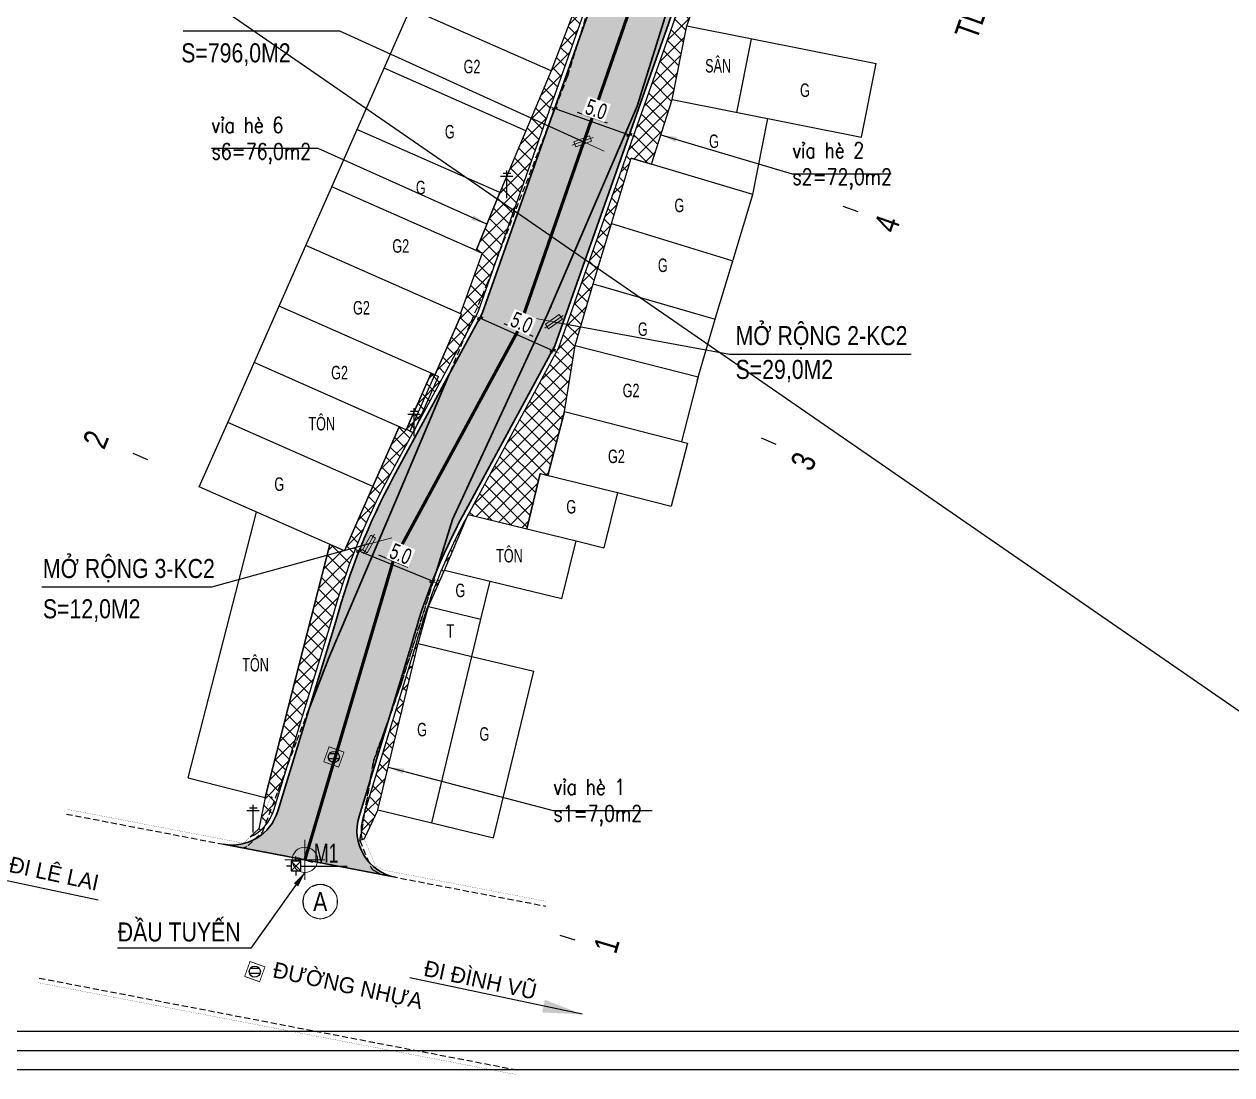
# Model space of a CAD drawing. Header units: millimetres. Extents: x 599607 to 1199256, y 2309327 to 4618784.
# Drawn here: x 1198974.3 to 1199050.4, y 4618521.3 to 4618587.5 of the extents above; entities that cross this region are included whole.
import ezdxf
from ezdxf.enums import TextEntityAlignment as Align

# ---------------------------------------------------------------- set-up
doc = ezdxf.new("R2010")
doc.units = ezdxf.units.MM
doc.set_wipeout_variables(frame=1)
doc.header["$PDMODE"] = 3
doc.header["$PDSIZE"] = -0.7
for name, pattern in [('DASHDOT', [1, 0.5, -0.25, 0, -0.25]), ('DASHED', [19.05, 12.7, -6.35]), ('HIDDEN', [0.375, 0.25, -0.125])]:
    doc.linetypes.add(name, pattern=pattern)
for name, color, linetype in [('cd', 7, 'Continuous'), ('chu', 6, 'Continuous'), ('coc', 1, 'Continuous'), ('Coc tren tuyen', 3, 'Continuous'), ('ENTTNTHIETKE1', 2, 'Continuous'), ('GA', 7, 'Continuous'), ('KHUNGTEN', 5, 'Continuous'), ('NOI', 2, 'Continuous'), ('thep', 2, 'Continuous')]:
    doc.layers.add(name, color=color, linetype=linetype)
doc.layers.add('KCS_Plotter', color=11, linetype='Continuous', plot=False)
for name, color, linetype, lineweight in [('LC Dim', 8, 'Continuous', 18), ('LC Hatch', 252, 'Continuous', 9), ('LC ISO', 160, 'Continuous', 13), ('LC Khac', 4, 'Continuous', 9), ('LC MANH DUT', 35, 'HIDDEN', 5), ('LC Net dam 1', 30, 'Continuous', 30), ('LC Net manh', 239, 'Continuous', 5), ('LC Net thay', 7, 'Continuous', 25), ('LC Net truc', 79, 'DASHDOT', 13), ('LC Text1', 3, 'Continuous', 20), ('LC Text2', 7, 'Continuous', 25), ('TK tên cọc', 6, 'Continuous', 18)]:
    doc.layers.add(name, color=color, linetype=linetype, lineweight=lineweight)
doc.styles.add('General text 2', font='arial.ttf')
doc.styles.add('HOATBIF', font='hoatbif.shx', dxfattribs={"width": 0.7})
doc.styles.add('LC 3', font='vnsimli.shx', dxfattribs={"width": 0.75})
doc.styles.get("Standard").update_dxf_attribs({"font": 'RomanS'})
doc.styles.add('style1', font='')
doc.styles.add('T2', font='', dxfattribs={"width": 0.8})
doc.styles.get('style1').set_extended_font_data('.VnAvantH')
doc.styles.get('T2').set_extended_font_data('.VnArialH')
doc.dimstyles.new('1-100(1-25)', dxfattribs={"dimscale": 25, "dimtxt": 2.5, "dimasz": 0.35, "dimexe": 0.5, "dimexo": 0, "dimgap": 0.8, "dimtad": 1, "dimdec": 0, "dimzin": 0, "dimdsep": 46, "dimtxsty": 'HOATBIF', "dimblk1": 'DOT', "dimblk2": 'DOT', "dimsah": 1, "dimcen": -1, "dimdle": 1, "dimclrd": 256, "dimclre": 256, "dimclrt": 4, "dimadec": 3, "dimazin": 2, "dimtfac": 0.333333, "dimtdec": 0, "dimtix": 1, "dimtmove": 2, "dimatfit": 3, "dimldrblk": 'DOT', "dimfxl": 1, "dimtvp": 0.833333, "dimtolj": 1, "dimtzin": 0, "dimarcsym": 0})
doc.dimstyles.new('ISO-25', dxfattribs={"dimtxt": 2.5, "dimasz": 2.5, "dimexe": 1.25, "dimexo": 0.625, "dimtad": 1, "dimtxsty": 'Standard', "dimcen": 2.5, "dimadec": 0, "dimazin": 2, "dimtfac": 0, "dimtdec": 0, "dimtofl": 0, "dimtmove": 0, "dimatfit": 0, "dimfxl": 1, "dimtzin": 0, "dimarcsym": 0})
pattern_1 = [(45, (599389.63756, 2309284.02925), (-0.44901280605, 0.44901280605), []), (135, (599389.63756, 2309284.02925), (-0.44901280605, -0.44901280605), [])]
pattern_2 = [(0, (599389.63756, 2309284.02925), (0.15875, 0.15875), [0.15875, -0.15875]), (90, (599389.79631, 2309284.02925), (-0.15875, 0.15875), [0.15875, -0.15875])]

# ---------------------------------------------------------------- blocks, each defined once
blk = doc.blocks.new('coc')
at = {"layer": 'coc', "color": 1}
for points in [[(-0.3, 0), (-0.6, 0)], [(0.3, 0.3), (-0.3, -0.3)], [(-0.3, 0.3), (0.3, -0.3)], [(0, 0.3), (0, 0.6)], [(0.3, 0), (3.223, 0)], [(0, -0.3), (0, -0.6)]]:
    blk.add_lwpolyline(points, dxfattribs=at)
blk.add_lwpolyline([(-0.3, -0.3), (0.3, -0.3), (0.3, 0.3), (-0.3, 0.3)], close=True, dxfattribs=at)
blk = doc.blocks.new('cdien')
at = {"layer": 'cd', "extrusion": (-0.000518657, 0.000768986, 1)}
for p, q in [((-0.46, 3.14, 0), (0.49, 3.14, 0)), ((0, 0), (0, 3.5, 0)), ((-0.8, 2.78, 0), (0.76, 2.78, 0))]:
    blk.add_line(p, q, dxfattribs=at)
blk = doc.blocks.new('bu lon')
at = {"layer": 'LC Khac', "color": 9}
for p, q in [((0, -0.786), (0, 0.786)), ((0.786, 0), (-0.786, 0))]:
    blk.add_line(p, q, dxfattribs=at)
at = {"layer": 'LC Khac', "color": 7}
blk.add_circle((0, 0), 0.5, dxfattribs=at)
blk = doc.blocks.new('MM')
at = {"layer": 'LC Khac', "xscale": 2.289702860291335, "yscale": 2.289702860291335, "zscale": 2.289702860291335}
blk.add_blockref('bu lon', (0, 0), dxfattribs=at)
blk = doc.blocks.new('coctrentuyen')
at = {"layer": 'Coc tren tuyen'}
for p, q in [((33.906, 41.201), (34.849, 40.868)), ((28.769, 26.598), (29.683, 26.192)), ((-10.837, 25.62), (-9.913, 25.238)), ((-0.48, 0.142), (0.48, -0.142)), ((16.063, -4.747, -2.74), (17.022, -5.03, -2.74))]:
    blk.add_line(p, q, dxfattribs=at)
for points in [[(17.17, 47.113), (19.055, 46.447)], [(12.548, 33.807), (14.376, 32.994)], [(4.642, 19.22), (6.491, 18.456)]]:
    blk.add_lwpolyline(points, dxfattribs=at)
at = {"layer": 'LC Net truc', "color": 1, "ltscale": 4, "extrusion": (0, 0, -1)}
blk.add_lwpolyline([(40.345, 89.919, 0.2, 0.2, 0), (28.232, 91.437, 0.2, 0.2, 0), (8.706, 91.125, 0.2, 0.2, 0.190594), (-11.685, 82.681, 0.2, 0.2, 0), (-18.955, 75.642, 0.2, 0.2, 0.287747), (-22.763, 60.159, 0.2, 0.2, 0), (-13.462, 33.401, 0.2, 0.2, 0), (-5.566, 18.838, 0.2, 0.2, 0), (0, 0, 0, 0, 0)], format="xyseb", dxfattribs=at)
at = {"layer": 'Coc tren tuyen', "char_height": 1.5, "attachment_point": 1}
for s, insert, width, rotation in [('\\Fviet buddy.shx;\\W0.8000000000;\\T1.0000000000;\\o\\lTD1', (40.927, 52.085), 4.64762, 70.56207), ('\\Fviet buddy.shx;\\W0.8000000000;\\T1.0000000000;\\o\\l4', (35.837, 39.912), 2.4381, 70.54465), ('\\Fviet buddy.shx;\\W0.8000000000;\\T1.0000000000;\\o\\l2', (-14.044, 26.369), 2.3619, 67.5359), ('\\Fviet buddy.shx;\\W0.8000000000;\\T1.0000000000;\\o\\l3', (30.558, 25.014), 2.3619, 66.03909), ('\\Fviet buddy.shx;\\W0.8000000000;\\T1.0000000000;\\o\\l1', (18.167, -5.567, -2.74), 1.67619, 73.53826)]:
    blk.add_mtext(s, dxfattribs=dict(at, insert=insert, width=width, rotation=rotation))
blk = doc.blocks.new('DOT')
at = {"layer": 'LC Dim'}
blk.add_line((-3, 0), (3, 0), dxfattribs=at)
at = {"layer": 'LC Dim', "color": 4}
blk.add_line((-1, -1), (1, 1), dxfattribs=at)
blk.add_lwpolyline([(0.5, 1), (-1, -0.5), (-0.5, -1), (1, 0.5)], close=True, dxfattribs=at)
blk = doc.blocks.new('*U27')
at = {"layer": 'Defpoints'}
blk.add_lwpolyline([(0, 2.97), (-1.75, 2.41), (-2.83, 0.92), (-2.83, -0.92), (-1.75, -2.41), (0, -2.98), (1.75, -2.41), (2.83, -0.92), (2.83, 0.92), (1.75, 2.41)], close=True, dxfattribs=at)
at = {"layer": 'LC Text1', "style": 'General text 2', "width": 0.6, "flags": 8}
blk.add_attdef('SYMBOL', text='', height=3, dxfattribs=at).set_placement((0, 0), align=Align.MIDDLE_CENTER)
blk.add_wipeout([(0, 2.97), (-1.75, 2.41), (-2.83, 0.92), (-2.83, -0.92), (-1.75, -2.41), (0, -2.98), (1.75, -2.41), (2.83, -0.92), (2.83, 0.92), (1.75, 2.41)]).dxf.layer = 'LC Net manh'
at = {"layer": 'LC ISO'}
blk.add_circle((0, 0), 2.98, dxfattribs=at)
blk = doc.blocks.new('*D53')
at = {"layer": 'Defpoints', "color": 0, "transparency": 16777216}
for p in [(1198995.468, 4618554.558, -2.744), (1199000.001, 4618552.434), (1199000.089, 4618552.648, -2.744)]:
    blk.add_point(p, dxfattribs=at)
at = {"layer": 'LC Dim', "lineweight": -2, "transparency": 16777216}
for p, q in [((1198995.468, 4618554.558), (1198995.304, 4618554.16)), ((1198995.509, 4618554.291), (1198999.872, 4618552.488)), ((1199000.089, 4618552.648), (1198999.925, 4618552.249))]:
    blk.add_line(p, q, dxfattribs=at)
at = {"layer": 'LC Dim', "lineweight": -2, "transparency": 16777216, "xscale": 0.14, "yscale": 0.14, "zscale": 0.14}
for p, rotation in [((1198995.38, 4618554.345), 157.5358974020711), ((1199000.001, 4618552.434), 337.5358974020711)]:
    blk.add_blockref('DOT', p, dxfattribs=dict(at, rotation=rotation))
at = {"layer": 'LC Dim', "color": 4, "transparency": 16777216, "insert": (1198998.004, 4618554.147), "char_height": 1, "attachment_point": 5, "rotation": 337.5359, "style": 'HOATBIF', "bg_fill": 3, "box_fill_scale": 1.1, "bg_fill_color": 256, "bg_fill_true_color": 13158600, "bg_fill_transparency": 0}
blk.add_mtext('\\A1;5.0', dxfattribs=at)
blk = doc.blocks.new('_Dot')
at = {"color": 0, "linetype": 'ByBlock', "lineweight": -2}
blk.add_line((-0.5, 0), (-1, 0), dxfattribs=at)
at = {"color": 0, "linetype": 'ByBlock', "const_width": 0.5}
blk.add_lwpolyline([(-0.25, 0, 1), (0.25, 0, 1)], format="xyb", close=True, dxfattribs=at)
blk = doc.blocks.new('*D54')
at = {"layer": 'Defpoints', "color": 0, "transparency": 16777216}
for p in [(1199003.004, 4618569.002), (1199003.133, 4618569.29, -2.744), (1199007.715, 4618567.251, -2.744)]:
    blk.add_point(p, dxfattribs=at)
at = {"layer": 'LC Dim', "lineweight": -2, "transparency": 16777216}
for p, q in [((1199003.133, 4618569.29), (1199002.923, 4618568.819)), ((1199007.459, 4618567.02), (1199003.132, 4618568.945)), ((1199007.715, 4618567.251), (1199007.506, 4618566.78))]:
    blk.add_line(p, q, dxfattribs=at)
at = {"layer": 'LC Dim', "lineweight": -2, "transparency": 16777216, "xscale": 0.14, "yscale": 0.14, "zscale": 0.14}
for p, rotation in [((1199003.004, 4618569.002), 156.0155025794772), ((1199007.587, 4618566.963), 336.0155025794771)]:
    blk.add_blockref('DOT', p, dxfattribs=dict(at, rotation=rotation))
at = {"layer": 'LC Dim', "color": 4, "transparency": 16777216, "insert": (1199005.629, 4618568.731), "char_height": 1, "attachment_point": 5, "rotation": 336.0155, "style": 'HOATBIF', "bg_fill": 3, "box_fill_scale": 1.1, "bg_fill_color": 256, "bg_fill_true_color": 13158600, "bg_fill_transparency": 0}
blk.add_mtext('\\A1;5.0', dxfattribs=at)
blk = doc.blocks.new('*D55')
at = {"layer": 'Defpoints', "color": 0, "transparency": 16777216}
for p in [(1199007.784, 4618582.457, -2.744), (1199012.416, 4618580.558), (1199012.498, 4618580.792, -2.744)]:
    blk.add_point(p, dxfattribs=at)
at = {"layer": 'LC Dim', "lineweight": -2, "transparency": 16777216}
for p, q in [((1199007.784, 4618582.457), (1199007.635, 4618582.035)), ((1199007.833, 4618582.177), (1199012.284, 4618580.605)), ((1199012.498, 4618580.792), (1199012.349, 4618580.37))]:
    blk.add_line(p, q, dxfattribs=at)
at = {"layer": 'LC Dim', "lineweight": -2, "transparency": 16777216, "xscale": 0.14, "yscale": 0.14, "zscale": 0.14}
for p, rotation in [((1199007.701, 4618582.224), 160.5444105161185), ((1199012.416, 4618580.558), 340.5444105161185)]:
    blk.add_blockref('DOT', p, dxfattribs=dict(at, rotation=rotation))
at = {"layer": 'LC Dim', "color": 4, "transparency": 16777216, "insert": (1199010.332, 4618582.164), "char_height": 1, "attachment_point": 5, "rotation": 340.54441, "style": 'HOATBIF', "bg_fill": 3, "box_fill_scale": 1.1, "bg_fill_color": 256, "bg_fill_true_color": 13158600, "bg_fill_transparency": 0}
blk.add_mtext('\\A1;5.0', dxfattribs=at)
blk = doc.blocks.new('khung vpn')
at = {"layer": 'Defpoints'}
blk.add_line((52498.758, -4235.276), (52556.46, -4235.276), dxfattribs=at)
at = {"layer": 'KHUNGTEN'}
blk.add_lwpolyline([(52556.243, -4234.885), (52502.048, -4234.885), (52502.048, -4195.662), (52556.243, -4195.662)], close=True, dxfattribs=at)
at = {"layer": 'thep'}
blk.add_lwpolyline([(52555.832, -4234.474), (52502.459, -4234.474), (52502.459, -4196.073), (52555.832, -4196.073)], close=True, dxfattribs=at)
blk = doc.blocks.new('1235485')
at = {"layer": 'GA'}
h = blk.add_hatch(dxfattribs=at)
h.set_pattern_fill('ANSI31', color=5, scale=2.5, angle=314.64144, style=0)
h.set_pattern_definition([(359.641444, (-2535.03893, -1080.08156), (0.001955606, 0.31249388), [])])
h.paths.add_polyline_path([(2.154, 6.37, 1), (1.495, 6.604, 1)])
h = blk.add_hatch(dxfattribs=at)
h.set_pattern_fill('ANSI31', color=5, scale=2.5, angle=314.64144, style=0)
h.set_pattern_definition([(359.641444, (-2540.021, -1093.61067), (0.001955606, 0.31249388), [])])
h.paths.add_polyline_path([(-2.828, -7.159, 1), (-3.488, -6.925, 1)])
at = {"layer": 'Defpoints', "color": 3, "linetype": 'DASHED', "ltscale": 0.03}
blk.add_lwpolyline([(24.249, 58.039), (20.943, 47.498), (15.339, 34.488), (9.309, 21.456), (6.095, 11.159), (4.328, 6.216), (3.46, 1.211), (4.139, -0.426, 0.172259), (4.364, -0.674), (4.767, -0.892, 0.076534), (4.91, -0.943), (-4.021, 0.772, 0.241621), (-3.582, 0.9), (-2.655, 1.779), (-1.863, 3.885), (-0.506, 7.513), (1.504, 12.722), (5.837, 22.879), (11.469, 36.236), (16.569, 49.396), (19.771, 59.78)], format="xyb", dxfattribs=at)
at = {"layer": 'GA', "color": 5, "const_width": 0.05}
for points in [[(1.187, 6.181), (2.128, 5.846), (2.464, 6.787), (1.522, 7.123)], [(-3.796, -7.348), (-2.854, -7.684), (-2.518, -6.742), (-3.46, -6.406)]]:
    blk.add_lwpolyline(points, close=True, dxfattribs=at)
at = {"layer": 'GA', "color": 5}
for centre in [(1.824, 6.487, 2.274), (-3.158, -7.042, 2.795)]:
    blk.add_circle(centre, 0.35, dxfattribs=at)
at = {"layer": 'LC Net truc', "color": 1, "ltscale": 4, "extrusion": (0, 0, -1), "const_width": 0.1}
blk.add_lwpolyline([(40.345, 89.919), (28.232, 91.437), (8.706, 91.125, 0.190594), (-11.685, 82.681), (-18.955, 75.642, 0.287747), (-22.763, 60.159), (-13.462, 33.401), (-5.566, 18.838), (0, 0)], format="xyb", dxfattribs=at)
at = {"layer": 'NOI', "color": 3, "linetype": 'DASHED', "ltscale": 0.03}
for points in [[(-1.863, 3.885), (-0.506, 7.513), (1.504, 12.722), (5.837, 22.879), (11.469, 36.236), (16.569, 49.396), (19.771, 59.78), (20.98, 65.023), (20.516, 67.403), (19.598, 69.689), (17.2, 72.776), (16.503, 74.124), (14.364, 77.475), (10.334, 81.039), (6.952, 84.163), (2.581, 86.752), (-13.073, 87.611), (-22.557, 86.994), (-33.425, 85.562), (-38.209, 85.064)], [(3.46, 1.211), (4.328, 6.216), (6.095, 11.159), (9.309, 21.456), (15.339, 34.488), (20.943, 47.498), (24.249, 58.039), (25.9, 64.289), (26.191, 67.351), (26.862, 70.436), (28.579, 71.351), (39.749, 72.919)], [(-16.741, -7.451), (13.45, -13.249)]]:
    blk.add_lwpolyline(points, dxfattribs=at)
at = {"layer": 'NOI'}
for points in [[(1.689, 42.421), (8.226, 57.237)], [(15.519, 49.713), (6.636, 53.633)], [(16.939, 53.392), (15.519, 49.713), (13.928, 45.949), (12.285, 42.046)], [(23.153, 47.906), (24.072, 52.55)], [(24.072, 52.55), (36.003, 50.189)], [(27.236, 47.098), (28.155, 51.742)], [(13.928, 45.949), (4.987, 49.895)], [(35.084, 45.545), (36.003, 50.189)], [(21.85, 43.833), (23.153, 47.906)], [(23.153, 47.906), (35.084, 45.545)], [(28.23, 41.937), (29.176, 46.715)], [(12.285, 42.046), (3.277, 46.021)], [(19.336, 40.092), (20.561, 44.215)], [(28.23, 41.937), (20.561, 44.215)], [(0.053, 38.713), (1.689, 42.421)], [(11.164, 38.24), (1.689, 42.421)], [(10.799, 38.402), (12.285, 42.046)], [(27.005, 37.814), (28.23, 41.937)], [(18.169, 36.3), (19.336, 40.092)], [(19.336, 40.092), (26.983, 37.739)], [(-4.864, 27.57), (0.053, 38.713)], [(9.878, 34.378), (0.053, 38.713)], [(11.164, 38.24), (9.802, 34.444)], [(25.816, 33.947), (26.983, 37.739)], [(17.046, 32.423), (18.169, 36.3)], [(18.169, 36.3), (25.854, 34.075)], [(8.193, 30.559), (-1.632, 34.894)], [(8.205, 30.587), (9.878, 34.378)], [(24.731, 30.198), (25.854, 34.075)], [(16.358, 28.254), (17.046, 32.423)], [(17.046, 32.423), (24.795, 30.432)], [(6.383, 27.103), (-3.203, 31.333)], [(6.383, 27.103), (7.955, 30.665)], [(6.612, 27.003), (8.183, 30.564)], [(6.841, 26.902), (8.412, 30.463)], [(7.955, 30.665), (8.412, 30.463)], [(24.795, 30.432), (23.747, 26.356)], [(16.358, 28.254), (15.323, 24.226)], [(16.358, 28.254), (24.107, 26.263)], [(-6.658, 23.504), (-4.864, 27.57)], [(4.285, 23.533), (-4.864, 27.57)], [(4.285, 23.533), (5.946, 27.296)], [(6.395, 27.131), (6.841, 26.902)], [(24.107, 26.263), (23.085, 22.287)], [(14.837, 24.344), (13.986, 20.855)], [(14.837, 24.344), (19.695, 23.159)], [(2.491, 19.467), (-6.658, 23.504)], [(2.491, 19.467), (4.285, 23.533)], [(19.695, 23.159), (18.843, 19.67)], [(19.695, 23.159), (23.085, 22.287)], [(-7.353, 5.166), (-3.061, 21.917)], [(8.793, 18.246), (10.294, 21.756)], [(10.294, 21.756), (17.095, 20.096)], [(-2.51, 3.925), (1.577, 19.871)], [(16.186, 16.444), (17.095, 20.096)], [(17.095, 20.096), (18.843, 19.67)], [(7.785, 15.956), (8.793, 18.246)], [(7.785, 15.956), (8.793, 18.246)], [(8.793, 18.246), (16.192, 16.466)], [(11.098, 15.159), (11.674, 17.553)], [(7.13, 13.639), (7.785, 15.956)], [(7.785, 15.956), (11.098, 15.159)], [(10.533, 12.818), (11.098, 15.159)], [(4.598, 3.144), (7.13, 13.639)], [(7.13, 13.639), (10.533, 12.818)], [(8.001, 2.323), (10.533, 12.818)], [(10.533, 12.818), (14.421, 11.88)], [(11.889, 1.385), (14.421, 11.88)], [(-7.353, 5.166), (-2.51, 3.925)], [(-2.041, 3.885), (-2.143, 3.991)], [(4.598, 3.144), (8.001, 2.323)], [(8.001, 2.323), (11.889, 1.385)], [(3.738, 1.326), (3.46, 1.211)]]:
    blk.add_lwpolyline(points, dxfattribs=at)
at = {"layer": 'NOI', "color": 3, "linetype": 'DASHED', "ltscale": 0.03}
for points in [[(-15.029, 2.887), (-4.021, 0.772, 0.241621), (-3.582, 0.9), (-2.655, 1.779), (-1.863, 3.885)], [(3.46, 1.211), (4.139, -0.426, 0.172259), (4.364, -0.674), (4.767, -0.892, 0.076534), (4.91, -0.943), (15.162, -2.912)]]:
    blk.add_lwpolyline(points, format="xyb", dxfattribs=at)
at = {"layer": 'NOI', "const_width": 0.01}
for points in [[(-14.973, 3.181), (-3.964, 1.067, 0.241621), (-3.789, 1.118), (-2.912, 1.949), (-2.143, 3.991)], [(3.738, 1.326), (4.417, -0.311, 0.172259), (4.506, -0.41), (4.91, -0.628, 0.076534), (4.967, -0.648), (15.219, -2.617)]]:
    blk.add_lwpolyline(points, format="xyb", dxfattribs=at)
blk.add_lwpolyline([(-16.798, -7.746), (13.394, -13.544)], dxfattribs=at)
at = {"layer": 'TK tên cọc'}
blk.add_lwpolyline([(-4.729, 0.908), (5.043, -0.969)], dxfattribs=at)
at = {"layer": 'cd', "xscale": 0.5, "yscale": 0.5, "zscale": 0.5}
for p in [(12.733, 41.693, 2.489), (6.896, 26.704, 2.146), (-3.257, 1.715, 2.861)]:
    blk.add_blockref('cdien', p, dxfattribs=at)
at = {"layer": 'coc', "color": 2}
blk.add_blockref('coc', (-0.565, -0.393, 2.744), dxfattribs=at)
at = {"layer": 'LC MANH DUT', "xscale": 0.6987324145411622, "yscale": 0.6987324145411622, "zscale": 0.6987324145411622, "rotation": 359.999216292062}
blk.add_blockref('MM', (0, 0), dxfattribs=at)
at = {"layer": 'chu', "color": 6, "style": 'style1', "width": 0.7}
for s, p in [('g2', (10.004, 49.565)), ('s©n', (25.228, 49.616)), ('g', (31.212, 48.077)), ('g', (8.824, 45.46)), ('g', (25.478, 44.858)), ('g', (6.997, 41.943)), ('g', (23.293, 40.816)), ('g2', (5.511, 38.26)), ('g', (22.252, 37.043)), ('g2', (3.035, 34.365)), ('g', (20.99, 33.017)), ('g2', (1.654, 30.279)), ('g2', (20.029, 29.151)), ('t«n', (0.222, 27.062)), ('g2', (19.108, 25.002)), ('g', (-1.927, 23.251)), ('g', (16.48, 21.825)), ('t«n', (12.053, 18.743)), ('g', (9.488, 16.553)), ('t', (8.921, 13.991)), ('t«n', (-3.951, 11.872)), ('g', (7.074, 7.783, 2.489)), ('g', (11.003, 7.507))]:
    blk.add_text(s, height=0.85, dxfattribs=at).set_placement(p)
at = {"layer": 'chu', "color": 6, "style": 'style1'}
for s, p in [('®i lª lai', (-18.715, -0.749)), ('®\xadêng nhùa', (-2.082, -7.392)), ('®i ®×nh vò', (7.434, -7.296))]:
    blk.add_text(s, height=1, rotation=347.85497, dxfattribs=at).set_placement(p)
at = {"layer": 'coc', "color": 1, "style": 'style1', "width": 0.7}
blk.add_text('m1', height=1.2, dxfattribs=at).set_placement((0.563, -0.181, 2.745))
at = {"layer": 'LC Text2', "style": 'T2', "width": 0.8}
blk.add_text('®Çu tuyÕn', height=1.1999, rotation=359.99922, dxfattribs=at).set_placement((-11.799, -5.145, 0))
at = {"layer": 'chu', "color": 6}
for points in [[(-22.322, -0.55), (-13.035, -2.524)], [(17.485, -9.736), (6.621, -7.427)]]:
    blk.add_leader(points, dimstyle='ISO-25', override={"dimgap": 0.625, "dimtad": 0, "dimazin": 0, "dimtfac": 1, "dimtdec": 2, "dimtofl": 1, "dimatfit": 3, "dimtzin": 8}, dxfattribs=at)
at = {"layer": 'LC Dim'}
blk.add_leader([(0.024, -0.766, 0), (-3.406, -5.56, 0), (-11.81, -5.56, 0)], dimstyle='ISO-25', override={"dimasz": 1, "dimgap": 0.625, "dimtad": 0, "dimazin": 0, "dimtfac": 1, "dimtdec": 2, "dimtofl": 1, "dimatfit": 3, "dimtzin": 8}, dxfattribs=at)

msp = doc.modelspace()

# ---------------------------------------------------------------- hatches: boundary and pattern name
at = {"layer": 'LC Hatch'}
h = msp.add_hatch(dxfattribs=at)
h.set_pattern_fill('AR-SAND', color=256, scale=0.02)
h.set_pattern_definition([(37.5, (599389.6376, 2309284.02925), (-0.03200062592, 0.97882647466), [0, -0.77216, 0, -0.8636, 0, -0.8255]), (7.5, (599389.6376, 2309284.0293), (0.8990465663, 1.43365020114), [0, -0.41656, 0, -0.69596, 0, -0.2667]), (327.5, (599389.0127, 2309284.02925), (1.58198474048, 0.00287436936), [0, -0.254, 0, -0.9144, 0, -1.1938]), (317.5, (599389.0127, 2309284.0293), (1.52711290494, 0.4458586465), [0, -0.127, 0, -0.59944, 0, -0.6858])])
h.paths.add_polyline_path([(1198991.12, 4618629.371), (1198983.312, 4618629.496), (1198977.895, 4618629.582, -0.409551), (1198976.911, 4618630.582), (1198976.911, 4618630.594), (1198973.157, 4618630.714), (1198973.157, 4618630.674, -0.418892), (1198972.141, 4618629.674), (1198963.54, 4618629.811), (1198957.626, 4618629.905, -0.334485), (1198956.202, 4618631.014), (1198955.588, 4618631.014), (1198949.481, 4618629.645), (1198953.508, 4618620.492), (1198967.564, 4618622.253, -0.035159), (1198974.577, 4618622.634), (1198983.2, 4618622.497), (1198992.613, 4618621.923, -0.091859), (1198994.381, 4618621.483, -0.085712), (1199002.255, 4618616.116), (1199006.773, 4618611.045), (1199009.178, 4618608.717, -0.287747), (1199012.351, 4618595.814), (1199010.155, 4618589.169), (1199003.133, 4618569.29), (1198997.557, 4618559.007, 0.057953), (1198993.906, 4618549.893), (1198990.246, 4618537.929, -0.383186), (1198986.812, 4618535.86), (1198997.676, 4618533.773, -0.445937), (1198995.373, 4618537.597), (1198998.711, 4618548.508, -0.058465), (1199001.953, 4618556.624), (1199007.716, 4618567.253), (1199014.886, 4618587.552), (1199017.098, 4618594.245, 0.287747), (1199012.656, 4618612.309), (1199010.251, 4618614.637), (1199009.524, 4618614.645), (1199005.038, 4618618.989, 0.068762), (1198997.97, 4618624.164)])
h = msp.add_hatch(dxfattribs=at)
h.set_pattern_fill('ANSI37', color=256, scale=0.2)
h.set_pattern_definition(pattern_1)
h.paths.add_polyline_path([(1199012.104, 4618595.896, 0.287747), (1199008.997, 4618608.53), (1199006.585, 4618610.865), (1199005.264, 4618612.348), (1199007.452, 4618608.606), (1199007.918, 4618605.383), (1199010.43, 4618604.274), (1199011.7, 4618603.818), (1199012.254, 4618602.284), (1199012.102, 4618599.794), (1199012.033, 4618597.95), (1199011.433, 4618596.53), (1199010.378, 4618592.916), (1199009.006, 4618589.299), (1199008.607, 4618588.393), (1199008.901, 4618588.263), (1199007.481, 4618584.584), (1199005.89, 4618580.82), (1199004.247, 4618576.917), (1199002.76, 4618573.273), (1199003.126, 4618573.111), (1199001.764, 4618569.315), (1199001.84, 4618569.249), (1199000.167, 4618565.458), (1199000.155, 4618565.43), (1198999.916, 4618565.536), (1198998.357, 4618562.002), (1198998.345, 4618561.974), (1198997.908, 4618562.167), (1198996.247, 4618558.404), (1198994.453, 4618554.338), (1198993.539, 4618554.742), (1198989.452, 4618538.796), (1198989.05, 4618536.82), (1198988.516, 4618536.314, 0.214522), (1198989.998, 4618538.005), (1198993.656, 4618549.965, -0.057929), (1198997.329, 4618559.131), (1199002.894, 4618569.396), (1199009.909, 4618589.253)])
h = msp.add_hatch(dxfattribs=at)
h.set_pattern_fill('ANSI37', color=256, scale=0.2)
h.set_pattern_definition(pattern_1)
h.paths.add_polyline_path([(1199020.412, 4618600.311), (1199019.918, 4618600.39), (1199020.789, 4618604.529), (1199020.815, 4618605.76), (1199020.792, 4618605.938, 0.241932), (1199019.767, 4618604.722), (1199018.093, 4618597.441, -0.047435), (1199017.345, 4618594.163), (1199015.132, 4618587.467), (1199007.954, 4618567.147), (1199002.251, 4618556.629), (1199005.948, 4618555.726), (1199006.799, 4618559.215), (1199007.285, 4618559.097), (1199008.32, 4618563.125), (1199009.008, 4618567.294), (1199010.131, 4618571.171), (1199011.298, 4618574.963), (1199012.523, 4618579.086), (1199013.812, 4618578.703), (1199015.115, 4618582.777), (1199016.034, 4618587.421), (1199018.295, 4618593.677), (1199019.354, 4618596.994)])
h = msp.add_hatch(dxfattribs=at)
h.set_pattern_fill('ZIGZAG', color=256, scale=0.05)
h.set_pattern_definition(pattern_2)
h.paths.add_polyline_path([(1199007.716, 4618567.253), (1199014.886, 4618587.552), (1199017.098, 4618594.245, 0.088395), (1199017.973, 4618600.322), (1199017.862, 4618599.16), (1199016.211, 4618592.91), (1199012.905, 4618582.369), (1199007.301, 4618569.359), (1199001.271, 4618556.327), (1199000.236, 4618553.01, -0.026692), (1199001.953, 4618556.624)])
h = msp.add_hatch(dxfattribs=at)
h.set_pattern_fill('ZIGZAG', color=256, scale=0.05)
h.set_pattern_definition(pattern_2)
h.paths.add_polyline_path([(1198997.799, 4618557.75), (1199001.03, 4618565.413), (1198997.557, 4618559.007, 0.057953), (1198993.906, 4618549.893), (1198992.192, 4618544.291), (1198993.466, 4618547.593)])
h = msp.add_hatch(dxfattribs=at)
h.set_pattern_fill('ANSI37', color=256, scale=0.2)
h.set_pattern_definition(pattern_1)
h.paths.add_polyline_path([(1198996.56, 4618538.015), (1198995.7, 4618536.197), (1198995.564, 4618536.141, -0.128095), (1198995.622, 4618537.521), (1198998.961, 4618548.436, -0.058494), (1199002.181, 4618556.5), (1199002.251, 4618556.629), (1199002.256, 4618556.627), (1199000.755, 4618553.117), (1198999.747, 4618550.827), (1198999.092, 4618548.51)])

# ---------------------------------------------------------------- linework, layer by layer
at = {"layer": 'LC Net dam 1', "elevation": -2.744}
for points in [[(1198976.911, 4618630.594), (1198976.911, 4618630.582, 0.409551), (1198977.895, 4618629.582), (1198983.312, 4618629.496), (1198991.12, 4618629.371), (1198997.97, 4618624.164, -0.068762), (1199005.038, 4618618.989), (1199009.524, 4618614.645), (1199010.251, 4618614.637), (1199012.656, 4618612.309, -0.287747), (1199017.098, 4618594.245), (1199014.886, 4618587.552), (1199007.716, 4618567.253), (1199001.953, 4618556.624, 0.058465), (1198998.711, 4618548.508), (1198995.373, 4618537.597, 0.445937), (1198997.676, 4618533.773)], [(1198986.812, 4618535.86, 0.383186), (1198990.246, 4618537.929), (1198993.906, 4618549.893, -0.057953), (1198997.557, 4618559.007), (1199003.133, 4618569.29), (1199010.155, 4618589.169), (1199012.351, 4618595.814, 0.287747), (1199009.178, 4618608.717), (1199006.773, 4618611.045), (1199002.255, 4618616.116, 0.085712), (1198994.381, 4618621.483, 0.091859), (1198992.613, 4618621.923), (1198983.2, 4618622.497), (1198974.577, 4618622.634, 0.035159), (1198967.564, 4618622.253), (1198953.508, 4618620.492)]]:
    msp.add_lwpolyline(points, format="xyb", dxfattribs=at)
for points in [[(1199000.236, 4618553.01), (1199001.271, 4618556.327), (1199007.301, 4618569.359), (1199012.905, 4618582.369), (1199016.211, 4618592.91), (1199017.862, 4618599.16), (1199017.973, 4618600.322)], [(1198992.192, 4618544.291), (1198993.466, 4618547.593), (1198997.799, 4618557.75), (1199001.03, 4618565.413)], [(1198986.812, 4618535.86), (1198997.676, 4618533.773)]]:
    msp.add_lwpolyline(points, dxfattribs=at)
at = {"layer": 'LC Net thay', "elevation": -2.744}
for points in [[(1198988.516, 4618536.314, 0.214522), (1198989.998, 4618538.005), (1198993.656, 4618549.965, -0.057929), (1198997.329, 4618559.131), (1199002.894, 4618569.396), (1199009.909, 4618589.253), (1199012.104, 4618595.896, 0.287747), (1199008.997, 4618608.53), (1199006.585, 4618610.865), (1199005.264, 4618612.348)], [(1199018.093, 4618597.441, -0.047435), (1199017.345, 4618594.163), (1199015.132, 4618587.467), (1199007.954, 4618567.147), (1199002.181, 4618556.5, 0.058494), (1198998.961, 4618548.436), (1198995.622, 4618537.521, 0.128095), (1198995.564, 4618536.141, 0.128095)]]:
    msp.add_lwpolyline(points, format="xyb", dxfattribs=at)
for points in [[(1198996.56, 4618538.015), (1198999.092, 4618548.51), (1198999.747, 4618550.827), (1199000.755, 4618553.117), (1199002.256, 4618556.627), (1199005.948, 4618555.726), (1199006.799, 4618559.215), (1199007.285, 4618559.097), (1199008.32, 4618563.125), (1199009.008, 4618567.294), (1199010.131, 4618571.171), (1199011.298, 4618574.963), (1199012.523, 4618579.086), (1199012.523, 4618579.086), (1199012.523, 4618579.086), (1199013.812, 4618578.703), (1199015.115, 4618582.777), (1199016.034, 4618587.421), (1199018.295, 4618593.677)], [(1199008.901, 4618588.263), (1199007.481, 4618584.584), (1199005.89, 4618580.82), (1199004.247, 4618576.917), (1199002.76, 4618573.273), (1199003.126, 4618573.111), (1199001.764, 4618569.315), (1199001.84, 4618569.249), (1199000.167, 4618565.458), (1199000.155, 4618565.43), (1198999.916, 4618565.536), (1198998.357, 4618562.002), (1198998.345, 4618561.974), (1198997.908, 4618562.167), (1198996.247, 4618558.404), (1198994.453, 4618554.338), (1198993.539, 4618554.742), (1198989.452, 4618538.796), (1198989.05, 4618536.82), (1198988.516, 4618536.314)], [(1198996.56, 4618538.015), (1198995.7, 4618536.197), (1198995.564, 4618536.141)]]:
    msp.add_lwpolyline(points, dxfattribs=at)

# ---------------------------------------------------------------- block references
msp.add_blockref('1235485', (1198991.962, 4618534.871, -2.744))
at = {"layer": 'LC Net dam 1'}
msp.add_blockref('coctrentuyen', (1198991.962, 4618534.869, -2.744), dxfattribs=at)

# ---------------------------------------------------------------- texts
at = {"layer": 'LC Text1', "color": 3, "char_height": 0.99999, "width": 6.92283, "attachment_point": 1, "rotation": 359.99922, "style": 'LC 3'}
for s, insert in [('{\\W0.8;vØa hÌ 6\\Ps6=76,0m2}', (1198986.079, 4618581.68, -2.744)), ('{\\W0.8;vØa hÌ 2\\Ps2=72,0m2}', (1199022.692, 4618580.084, -2.744)), ('{\\W0.8;vØa hÌ 1\\Ps1=7,0m2}', (1199007.63, 4618539.964, -2.744))]:
    msp.add_mtext(s, dxfattribs=dict(at, insert=insert))
at = {"layer": 'LC Text2', "style": 'T2', "width": 0.8}
for s, height, p in [('s=796,0m2', 1.2, (1198984.166, 4618585.125, -2.744)), ('më réng 2-kc2', 1.20004, (1199019.111, 4618567.307, -2.744)), ('s=29,0m2', 1.2, (1199019.111, 4618565.177, -2.744)), ('më réng 3-kc2', 1.20004, (1198975.448, 4618552.631, -2.744)), ('s=12,0m2', 1.2, (1198975.448, 4618550.092, -2.744))]:
    msp.add_text(s, height=height, rotation=359.99922, dxfattribs=at).set_placement(p)

# ---------------------------------------------------------------- leaders
at = {"layer": 'LC Dim'}
for points, override in [([(1199009.469, 4618580.148, -2.744), (1198994.168, 4618587.086, -2.744), (1198984.289, 4618587.086, -2.744)], {"dimasz": 0.5, "dimgap": 0.625, "dimtad": 0, "dimazin": 0, "dimtfac": 1, "dimtdec": 2, "dimtofl": 1, "dimatfit": 3, "dimldrblk": 'Dot', "dimtzin": 8}), ([(1199014.403, 4618580.552, -2.744), (1199022.681, 4618578.104, -2.744), (1199028.915, 4618578.104, -2.744)], {"dimasz": 1, "dimgap": 0.625, "dimtad": 0, "dimazin": 0, "dimtfac": 1, "dimtdec": 2, "dimtofl": 1, "dimatfit": 3, "dimtzin": 8}), ([(1199003.437, 4618574.931, -2.744), (1198992.8, 4618579.701, -2.744), (1198986.068, 4618579.701, -2.744)], {"dimasz": 1, "dimgap": 0.625, "dimtad": 0, "dimazin": 0, "dimtfac": 1, "dimtdec": 2, "dimtofl": 1, "dimatfit": 3, "dimtzin": 8}), ([(1199007.662, 4618568.784, -2.744), (1199018.724, 4618566.73, -2.744), (1199030.174, 4618566.73, -2.744)], {"dimasz": 0.5, "dimgap": 0.625, "dimtad": 0, "dimazin": 0, "dimtfac": 1, "dimtdec": 2, "dimtofl": 1, "dimatfit": 3, "dimldrblk": 'Dot', "dimtzin": 8}), ([(1198996.005, 4618554.775, -2.744), (1198986.075, 4618552.053, -2.744), (1198975.372, 4618552.053, -2.744)], {"dimasz": 0.5, "dimgap": 0.625, "dimtad": 0, "dimazin": 0, "dimtfac": 1, "dimtdec": 2, "dimtofl": 1, "dimatfit": 3, "dimldrblk": 'Dot', "dimtzin": 8}), ([(1198997.21, 4618540.706, -2.744), (1199007.619, 4618537.984, -2.744), (1199013.854, 4618537.984, -2.744)], {"dimasz": 1, "dimgap": 0.625, "dimtad": 0, "dimazin": 0, "dimtfac": 1, "dimtdec": 2, "dimtofl": 1, "dimatfit": 3, "dimtzin": 8})]:
    msp.add_leader(points, dimstyle='ISO-25', override=override, dxfattribs=at)

# ---------------------------------------------------------------- next in the draw order: block references
at = {"layer": 'LC Net manh'}
ref = msp.add_blockref('*U27', (1198992.929, 4618532.239, -2.744), dxfattribs=dict(at, xscale=0.3659407585756923, yscale=0.3659407585756923, zscale=0.3659407585756923, rotation=359.999216292062))
ref.add_attrib('SYMBOL', 'A', dxfattribs={"layer": 'LC Text1', "height": 1.2, "style": 'General text 2', "width": 0.8}).set_placement((1198992.929, 4618532.239, -2.744), align=Align.MIDDLE_CENTER)

# ---------------------------------------------------------------- next in the draw order: dimensions: what is measured, and where the dimension line sits
at = {"layer": 'LC Dim', "color": 2}
for p1, p2, distance, picture, middle in [((1199007.784, 4618582.457, -2.744), (1199012.498, 4618580.792, -2.744), -0.248, '*D55', (1199010.332, 4618582.164)), ((1199007.715, 4618567.251, -2.744), (1199003.133, 4618569.29, -2.744), 0.316, '*D54', (1199005.629, 4618568.731)), ((1198995.468, 4618554.558, -2.744), (1199000.089, 4618552.648, -2.744), -0.231, '*D53', (1198998.004, 4618554.147))]:
    dim = msp.add_aligned_dim(p1=p1, p2=p2, distance=distance, dimstyle='1-100(1-25)', override={"dimscale": 0.4, "dimdec": 1, "dimfxl": 2, "dimtfill": 1, "dimarcsym": 1}, dxfattribs=at)
    dim.commit()
    dim.dimension.update_dxf_attribs({"geometry": picture, "text_midpoint": middle})

# ---------------------------------------------------------------- next in the draw order: linework, layer by layer
at = {"layer": 'KCS_Plotter'}
msp.add_line((1198911.473, 4618640.456), (1199083.563, 4618521.662), dxfattribs=at)

# ---------------------------------------------------------------- next in the draw order: block references
at = {"layer": 'ENTTNTHIETKE1', "color": 6, "xscale": 2.982449788355334, "yscale": 2.982449788355334, "zscale": 2.982449788355334}
msp.add_blockref('khung vpn', (1042336.56, 4631153.162), dxfattribs=at)

doc.saveas('drawing.dxf')
